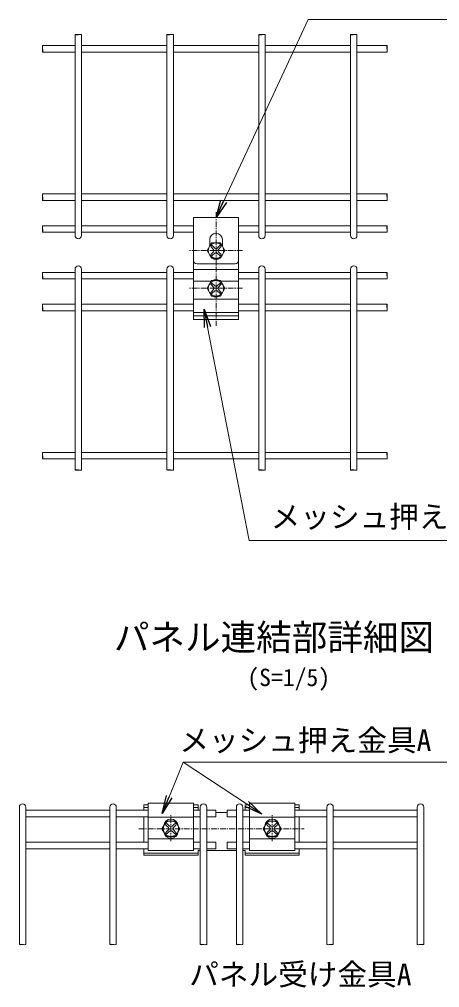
# Model space of a CAD drawing. Units: millimetres, scale not verified, with parts at other scales. Extents: x -4200 to 4200, y -2970 to 2970.
# Drawn here: x 989 to 1919, y -1207 to 936 of the extents above; entities that cross this region are included whole.
import ezdxf
from ezdxf.enums import TextEntityAlignment as Align

# ---------------------------------------------------------------- set-up
doc = ezdxf.new("R2010")
doc.units = ezdxf.units.MM
doc.header["$LTSCALE"] = 10
doc.linetypes.add('USER1', pattern=[2, 1.25, -0.25, 0.25, -0.25])
for name, color, linetype, lineweight in [('0-0_D-TTL-TXT', 7, 'Continuous', 25), ('0-2_D-BMK', 2, 'USER1', 13), ('0-3_D-STR2', 7, 'Continuous', 9), ('0-5_0', 7, 'Continuous', 25), ('0-7_D-STR-TXT', 7, 'Continuous', 13), ('0-8_D-STR3', 3, 'Continuous', 13)]:
    doc.layers.add(name, color=color, linetype=linetype, lineweight=lineweight)
doc.styles.add('ＭＳ ゴシック', font='')
doc.styles.get('ＭＳ ゴシック').set_extended_font_data('MS Gothic')

# ---------------------------------------------------------------- blocks, each defined once
blk = doc.blocks.new('_OPEN')
at = {"layer": '0-5_0'}
blk.add_line((0, 0), (-10, 0), dxfattribs=at)
blk.add_lwpolyline([(-10, 1.667), (0, 0), (-10, -1.667)], dxfattribs=at)

msp = doc.modelspace()

# ---------------------------------------------------------------- linework, layer by layer
at = {"layer": '0-2_D-BMK'}
for p, q in [((1424.06, 508.67), (1424.06, 257.86)), ((1482.74, 424), (1365.37, 424)), ((1482.74, 340.54), (1365.37, 340.54)), ((1324.22, -882.52), (1324.22, -824.6)), ((1548.22, -882.52), (1548.22, -824.6)), ((1253.01, -854.99), (1619.42, -854.99))]:
    msp.add_line(p, q, dxfattribs=at)
at = {"layer": '0-3_D-STR2'}
for p, q in [((1112.24, 457.4), (1112.24, 901.75)), ((1126.64, 457.4), (1126.64, 901.75)), ((1315.32, 457.4), (1315.32, 901.75)), ((1329.72, 457.4), (1329.72, 901.75)), ((1518.4, 457.4), (1518.4, 901.75)), ((1532.8, 457.4), (1532.8, 901.75)), ((1721.48, 457.4), (1721.48, 901.75)), ((1735.88, 457.4), (1735.88, 901.75)), ((1040.42, 877.4), (1112.24, 877.4)), ((1040.42, 863), (1112.24, 863)), ((1126.64, 877.4), (1315.32, 877.4)), ((1126.64, 863), (1315.32, 863)), ((1329.72, 877.4), (1518.4, 877.4)), ((1329.72, 863), (1518.4, 863)), ((1532.8, 877.4), (1721.48, 877.4)), ((1532.8, 863), (1721.48, 863)), ((1735.88, 877.4), (1802.43, 877.4)), ((1735.88, 863), (1802.43, 863)), ((1040.42, 549.5), (1112.24, 549.5)), ((1126.64, 549.5), (1315.32, 549.5)), ((1329.72, 549.5), (1518.4, 549.5)), ((1532.8, 549.5), (1721.48, 549.5)), ((1735.88, 549.5), (1802.43, 549.5)), ((1040.42, 535.1), (1112.24, 535.1)), ((1126.64, 535.1), (1315.32, 535.1)), ((1329.72, 535.1), (1518.4, 535.1)), ((1532.8, 535.1), (1721.48, 535.1)), ((1735.88, 535.1), (1802.43, 535.1)), ((1040.42, 479), (1112.24, 479)), ((1126.64, 479), (1315.32, 479)), ((1329.72, 479), (1374.06, 479)), ((1474.06, 479), (1518.4, 479)), ((1532.8, 479), (1721.48, 479)), ((1735.88, 479), (1802.43, 479)), ((1040.42, 464.6), (1112.24, 464.6)), ((1126.64, 464.6), (1315.32, 464.6)), ((1329.72, 464.6), (1374.06, 464.6)), ((1474.06, 464.6), (1518.4, 464.6)), ((1532.8, 464.6), (1721.48, 464.6)), ((1735.88, 464.6), (1802.43, 464.6)), ((1040.42, 375.8), (1112.24, 375.8)), ((1112.24, 383), (1112.24, -61.36)), ((1126.64, 383), (1126.64, -61.36)), ((1126.64, 375.8), (1315.32, 375.8)), ((1315.32, 383), (1315.32, -61.36)), ((1329.72, 383), (1329.72, -61.36)), ((1329.72, 375.8), (1374.06, 375.8)), ((1474.06, 375.8), (1518.4, 375.8)), ((1518.4, 383), (1518.4, -61.36)), ((1532.8, 383), (1532.8, -61.36)), ((1532.8, 375.8), (1721.48, 375.8)), ((1721.48, 383), (1721.48, -61.36)), ((1735.88, 383), (1735.88, -61.36)), ((1735.88, 375.8), (1802.43, 375.8)), ((1040.42, 361.4), (1112.24, 361.4)), ((1126.64, 361.4), (1315.32, 361.4)), ((1329.72, 361.4), (1374.06, 361.4)), ((1474.06, 361.4), (1518.4, 361.4)), ((1532.8, 361.4), (1721.48, 361.4)), ((1735.88, 361.4), (1802.43, 361.4)), ((1040.42, 305.29), (1112.24, 305.29)), ((1126.64, 305.29), (1315.32, 305.29)), ((1329.72, 305.29), (1374.06, 305.29)), ((1474.06, 305.29), (1518.4, 305.29)), ((1532.8, 305.29), (1721.48, 305.29)), ((1735.88, 305.29), (1802.43, 305.29)), ((1802.43, 290.89), (1802.43, 305.29)), ((1040.42, 290.89), (1112.24, 290.89)), ((1126.64, 290.89), (1315.32, 290.89)), ((1329.72, 290.89), (1374.06, 290.89)), ((1474.06, 290.89), (1518.4, 290.89)), ((1532.8, 290.89), (1721.48, 290.89)), ((1735.88, 290.89), (1802.43, 290.89)), ((1040.42, -22.6), (1112.24, -22.6)), ((1040.42, -37), (1112.24, -37)), ((1126.64, -22.6), (1315.32, -22.6)), ((1126.64, -37), (1315.32, -37)), ((1329.72, -22.6), (1518.4, -22.6)), ((1329.72, -37), (1518.4, -37)), ((1532.8, -22.6), (1721.48, -22.6)), ((1532.8, -37), (1721.48, -37)), ((1735.88, -22.6), (1802.43, -22.6)), ((1735.88, -37), (1802.43, -37)), ((989.02, -807.09), (989.02, -1111.12)), ((1003.42, -807.09), (1003.42, -1111.12)), ((1189.02, -807.09), (1189.02, -1111.12)), ((1203.42, -807.09), (1203.42, -1111.12)), ((1389.02, -807.09), (1389.02, -1111.12)), ((1403.42, -807.09), (1403.42, -1111.12)), ((1469.02, -807.09), (1469.02, -1111.12)), ((1483.42, -807.09), (1483.42, -1111.12)), ((1669.02, -807.09), (1669.02, -1111.12)), ((1683.42, -807.09), (1683.42, -1111.12)), ((1869.02, -807.09), (1869.02, -1111.12)), ((1883.42, -807.09), (1883.42, -1111.12)), ((1189.02, -814.29), (1003.42, -814.29)), ((1189.02, -828.69), (1003.42, -828.69)), ((1274.22, -814.29), (1203.42, -814.29)), ((1274.22, -828.69), (1203.42, -828.69)), ((1389.02, -814.29), (1374.22, -814.29)), ((1389.02, -828.69), (1374.22, -828.69)), ((1423.42, -814.29), (1403.42, -814.29)), ((1423.42, -828.69), (1403.42, -828.69)), ((1423.42, -828.69), (1423.42, -814.29)), ((1449.02, -828.69), (1449.02, -814.29)), ((1449.02, -814.29), (1469.02, -814.29)), ((1449.02, -828.69), (1469.02, -828.69)), ((1483.42, -814.29), (1498.22, -814.29)), ((1483.42, -828.69), (1498.22, -828.69)), ((1598.22, -814.29), (1669.02, -814.29)), ((1598.22, -828.69), (1669.02, -828.69)), ((1683.42, -814.29), (1869.02, -814.29)), ((1683.42, -828.69), (1869.02, -828.69)), ((1189.02, -884.79), (1003.42, -884.79)), ((1189.02, -899.19), (1003.42, -899.19)), ((1274.22, -884.79), (1203.42, -884.79)), ((1274.22, -899.19), (1203.42, -899.19)), ((1389.02, -884.79), (1374.22, -884.79)), ((1389.02, -899.19), (1374.22, -899.19)), ((1423.42, -884.79), (1403.42, -884.79)), ((1423.42, -899.19), (1403.42, -899.19)), ((1423.42, -899.19), (1423.42, -884.79)), ((1449.02, -884.79), (1469.02, -884.79)), ((1449.02, -899.19), (1449.02, -884.79)), ((1449.02, -899.19), (1469.02, -899.19)), ((1483.42, -884.79), (1498.22, -884.79)), ((1483.42, -899.19), (1498.22, -899.19)), ((1598.22, -884.79), (1669.02, -884.79)), ((1598.22, -899.19), (1669.02, -899.19)), ((1683.42, -884.79), (1869.02, -884.79)), ((1683.42, -899.19), (1869.02, -899.19))]:
    msp.add_line(p, q, dxfattribs=at)
for centre, start, end in [((1119.44, 457.4), 180, 0), ((1322.52, 457.4), 180, 0), ((1525.6, 457.4), 180, 0), ((1728.68, 457.4), 180, 0), ((1119.44, 383), 0, 180), ((1322.52, 383), 0, 180), ((1525.6, 383), 0, 180), ((1728.68, 383), 0, 180), ((996.22, -807.09), 0, 180), ((1196.22, -807.09), 0, 180), ((1396.22, -807.09), 0, 180), ((1476.22, -807.09), 0, 180), ((1676.22, -807.09), 0, 180), ((1876.22, -807.09), 0, 180)]:
    msp.add_arc(centre, 7.2, start, end, dxfattribs=at)
for centre, major_axis, ratio in [((1115.84, 901.75), (-3.6, 0), 0.114898), ((1318.92, 901.75), (-3.6, 0), 0.114898), ((1522, 901.75), (-3.6, 0), 0.114898), ((1725.08, 901.75), (-3.6, 0), 0.114898), ((1802.43, 873.79), (0, 3.6), 0.143611), ((1802.41, 545.9), (0, 3.6), 0.143611), ((1802.43, 475.39), (0, 3.6), 0.143611), ((1802.43, 372.2), (0, 3.6), 0.143611), ((1802.43, 301.69), (0, 3.6), 0.143611), ((1802.43, -26.2), (0, 3.6), 0.143611), ((1115.84, -61.36), (-3.6, 0), 0.114898), ((1318.92, -61.36), (-3.6, 0), 0.114898), ((1522, -61.36), (-3.6, 0), 0.114898), ((1725.08, -61.36), (-3.6, 0), 0.114898), ((992.62, -1111.12), (-3.6, 0), 0.114898), ((1192.62, -1111.12), (-3.6, 0), 0.114898), ((1392.62, -1111.12), (-3.6, 0), 0.114898), ((1472.62, -1111.12), (-3.6, 0), 0.114898), ((1679.82, -1111.12), (3.6, 0), 0.114898), ((1879.82, -1111.12), (3.6, 0), 0.114898)]:
    msp.add_ellipse(centre, major_axis=major_axis, ratio=ratio, dxfattribs=at)
for centre, major_axis, ratio, start_param, end_param in [((1123.04, 901.75), (3.6, 0), 0.114898, 6.2830864, 9.4247776), ((1326.12, 901.75), (3.6, 0), 0.114898, 6.2830864, 9.4247776), ((1529.2, 901.75), (3.6, 0), 0.114898, 6.2830864, 9.4247776), ((1732.28, 901.75), (3.6, 0), 0.114898, 6.2830864, 9.4247776), ((1040.42, 873.8), (0, 3.6), 0.143611, 0.0001986, 3.1417912), ((1040.42, 866.6), (0, -3.6), 0.143611, 3.1417912, 9.424778), ((1802.43, 874.69), (0, 4.5), 0.114889, 3.1414934, 3.1415927), ((1802.43, 866.59), (0, 3.6), 0.143611, 3.141513, 6.2832251), ((1040.42, 545.9), (0, 3.6), 0.143611, 0.0001986, 3.1417912), ((1040.42, 538.7), (0, -3.6), 0.143611, 3.1417912, 9.424778), ((1802.41, 546.8), (0, 4.5), 0.114889, 3.1414934, 3.1415927), ((1802.41, 538.7), (0, 3.6), 0.143611, 3.141513, 6.2832251), ((1040.42, 475.4), (0, 3.6), 0.143611, 0.0001986, 3.1417912), ((1040.42, 468.2), (0, -3.6), 0.143611, 3.1417912, 9.424778), ((1802.43, 476.29), (0, 4.5), 0.114889, 3.1414934, 3.1415927), ((1802.43, 468.19), (0, 3.6), 0.143611, 3.141513, 6.2832251), ((1040.42, 372.2), (0, 3.6), 0.143611, 0.0001986, 3.1417912), ((1040.42, 365), (0, -3.6), 0.143611, 3.1417912, 9.424778), ((1802.43, 373.1), (0, 4.5), 0.114889, 3.1414934, 3.1415927), ((1802.43, 365), (0, 3.6), 0.143611, 3.141513, 6.2832251), ((1040.42, 301.69), (0, 3.6), 0.143611, 0.0001986, 3.1417912), ((1040.42, 294.49), (0, -3.6), 0.143611, 3.1417912, 9.424778), ((1802.43, 294.49), (0, 3.6), 0.143611, 3.141513, 6.2832251), ((1040.42, -26.2), (0, 3.6), 0.143611, 0.0001986, 3.1417912), ((1040.42, -33.4), (0, -3.6), 0.143611, 3.1417912, 9.424778), ((1802.43, -33.4), (0, 3.6), 0.143611, 3.141513, 6.2832251), ((1123.04, -61.36), (3.6, 0), 0.114898, 3.141593, 6.2832842), ((1326.12, -61.36), (3.6, 0), 0.114898, 3.141593, 6.2832842), ((1529.2, -61.36), (3.6, 0), 0.114898, 3.141593, 6.2832842), ((1732.28, -61.36), (3.6, 0), 0.114898, 3.141593, 6.2832842), ((999.82, -1111.12), (3.6, 0), 0.114898, 3.141593, 6.2832842), ((1199.82, -1111.12), (3.6, 0), 0.114898, 3.141593, 6.2832842), ((1399.82, -1111.12), (3.6, 0), 0.114898, 3.141593, 6.2832842), ((1479.82, -1111.12), (3.6, 0), 0.114898, 3.141593, 6.2832842), ((1672.62, -1111.12), (-3.6, 0), 0.114898, 6.2830864, 9.4247776), ((1872.62, -1111.12), (-3.6, 0), 0.114898, 6.2830864, 9.4247776)]:
    msp.add_ellipse(centre, major_axis=major_axis, ratio=ratio, start_param=start_param, end_param=end_param, dxfattribs=at)
at = {"layer": '0-7_D-STR-TXT'}
for p, q in [((1351.62, -707.86), (1306.04, -819.58)), ((1979.82, -707.86), (1351.62, -707.86)), ((1351.62, -707.86), (1523.94, -821.51))]:
    msp.add_line(p, q, dxfattribs=at)
for points in [[(2260.32, 935.55), (1627.67, 935.55), (1424.9, 499.01)], [(2096.11, -217.52), (1497.47, -217.52), (1398.02, 292.22)]]:
    msp.add_lwpolyline(points, dxfattribs=at)
at = {"layer": '0-8_D-STR3'}
for p, q in [((1374.06, 497.2), (1374.06, 271.49)), ((1474.06, 497.2), (1374.06, 497.2)), ((1474.06, 497.2), (1474.06, 271.49)), ((1414.22, 441.03), (1404.38, 424)), ((1410.06, 448.42), (1410.06, 433.82)), ((1413.14, 432.18), (1418.6, 426.73)), ((1433.89, 441.03), (1414.22, 441.03)), ((1415.87, 434.91), (1421.33, 429.45)), ((1432.25, 434.91), (1426.79, 429.45)), ((1434.98, 432.18), (1429.52, 426.73)), ((1433.89, 441.03), (1443.73, 424)), ((1438.06, 448.42), (1438.06, 433.82)), ((1414.22, 406.96), (1404.38, 424)), ((1413.14, 415.81), (1418.6, 421.27)), ((1415.87, 413.08), (1421.33, 418.54)), ((1432.25, 413.08), (1426.79, 418.54)), ((1434.98, 415.81), (1429.52, 421.27)), ((1433.89, 406.96), (1443.73, 424)), ((1466.06, 394.64), (1382.06, 394.64)), ((1433.89, 406.96), (1414.22, 406.96)), ((1474.06, 382.28), (1373.83, 382.28)), ((1374.06, 356.57), (1413.64, 356.57)), ((1414.22, 357.58), (1404.38, 340.54)), ((1413.14, 348.73), (1418.6, 343.27)), ((1433.89, 357.58), (1414.22, 357.58)), ((1415.87, 351.45), (1421.33, 346)), ((1432.25, 351.45), (1426.79, 346)), ((1434.98, 348.73), (1429.52, 343.27)), ((1433.89, 357.57), (1443.73, 340.54)), ((1434.47, 356.57), (1474.06, 356.57)), ((1414.22, 323.5), (1404.38, 340.54)), ((1413.14, 332.35), (1418.6, 337.81)), ((1433.89, 323.5), (1414.22, 323.5)), ((1415.87, 329.62), (1421.33, 335.08)), ((1432.25, 329.62), (1426.79, 335.08)), ((1434.98, 332.35), (1429.52, 337.81)), ((1433.89, 323.5), (1443.73, 340.54)), ((1374.06, 316.77), (1474.06, 316.77)), ((1473.92, 287.38), (1373.92, 287.38)), ((1474.06, 279.62), (1374.06, 279.62)), ((1474.06, 271.49), (1374.06, 271.49)), ((1264.22, -814.29), (1264.22, -802.33)), ((1264.22, -802.33), (1274.22, -802.33)), ((1264.22, -807.96), (1274.22, -807.96)), ((1274.22, -798.35), (1274.22, -903.21)), ((1274.22, -798.35), (1374.22, -798.35)), ((1374.22, -798.35), (1374.22, -903.21)), ((1374.22, -802.33), (1384.22, -802.33)), ((1374.22, -807.96), (1384.22, -807.96)), ((1384.22, -802.33), (1384.22, -814.29)), ((1498.22, -802.33), (1488.22, -802.33)), ((1488.22, -802.33), (1488.22, -814.29)), ((1498.22, -807.96), (1488.22, -807.96)), ((1498.22, -798.35), (1498.22, -903.21)), ((1598.22, -798.35), (1498.22, -798.35)), ((1598.22, -798.35), (1598.22, -903.21)), ((1608.22, -802.33), (1598.22, -802.33)), ((1608.22, -807.96), (1598.22, -807.96)), ((1608.22, -814.29), (1608.22, -802.33)), ((1264.22, -884.79), (1264.22, -828.69)), ((1274.22, -829.38), (1374.22, -829.38)), ((1449.02, -819.27), (1423.42, -819.27)), ((1598.22, -829.38), (1498.22, -829.38)), ((1608.22, -884.79), (1608.22, -828.69)), ((1314.38, -837.96), (1304.54, -854.99)), ((1314.38, -872.03), (1304.54, -854.99)), ((1313.3, -846.81), (1318.76, -852.26)), ((1334.05, -837.96), (1314.38, -837.96)), ((1316.03, -844.08), (1321.49, -849.53)), ((1332.4, -844.08), (1326.94, -849.53)), ((1335.13, -846.81), (1329.67, -852.26)), ((1334.05, -837.96), (1343.89, -854.99)), ((1334.05, -872.03), (1343.89, -854.99)), ((1538.38, -837.96), (1528.54, -854.99)), ((1538.38, -872.03), (1528.54, -854.99)), ((1537.3, -846.81), (1542.76, -852.26)), ((1538.38, -837.96), (1558.05, -837.96)), ((1540.03, -844.08), (1545.49, -849.53)), ((1556.4, -844.08), (1550.94, -849.53)), ((1559.13, -846.81), (1553.67, -852.26)), ((1558.05, -837.96), (1567.89, -854.99)), ((1558.05, -872.03), (1567.89, -854.99)), ((1274.22, -877.15), (1374.22, -877.15)), ((1313.3, -863.18), (1318.76, -857.72)), ((1334.05, -872.03), (1314.38, -872.03)), ((1316.03, -865.91), (1321.49, -860.45)), ((1332.4, -865.91), (1326.94, -860.45)), ((1335.13, -863.18), (1329.67, -857.72)), ((1598.22, -877.15), (1498.22, -877.15)), ((1537.3, -863.18), (1542.76, -857.72)), ((1538.38, -872.03), (1558.05, -872.03)), ((1540.03, -865.91), (1545.49, -860.45)), ((1556.4, -865.91), (1550.94, -860.45)), ((1559.13, -863.18), (1553.67, -857.72)), ((1264.22, -899.19), (1264.22, -913.5)), ((1608.22, -899.19), (1608.22, -913.5)), ((1264.22, -908.77), (1384.22, -908.77)), ((1264.22, -913.5), (1384.22, -913.5)), ((1274.22, -903.21), (1374.22, -903.21)), ((1389.02, -903.18), (1384.22, -903.18)), ((1384.22, -913.5), (1384.22, -903.18)), ((1469.02, -903.18), (1403.42, -903.18)), ((1483.42, -903.18), (1488.22, -903.18)), ((1488.22, -913.5), (1488.22, -903.18)), ((1608.22, -908.77), (1488.22, -908.77)), ((1608.22, -913.5), (1488.22, -913.5)), ((1598.22, -903.21), (1498.22, -903.21))]:
    msp.add_line(p, q, dxfattribs=at)
for centre in [(1424.06, 424), (1424.06, 340.54), (1324.22, -854.99), (1548.22, -854.99)]:
    msp.add_circle(centre, 17.04, dxfattribs=at)
for centre, radius, start, end in [((1424.06, 448.42), 14, 0, 180), ((1414.5, 433.55), 1.93, 44.99953, 224.99952), ((1424.06, 432.18), 3.86, 225.00001, 314.99999), ((1433.61, 433.55), 1.93, 315, 135), ((1414.5, 414.44), 1.93, 135, 314.99998), ((1415.87, 424), 3.86, 314.99999, 45), ((1424.06, 415.81), 3.86, 45, 135), ((1432.25, 424), 3.86, 135, 225.00001), ((1433.61, 414.44), 1.93, 225.00001, 44.99999), ((1382.06, 402.64), 8, 180, 270), ((1424.06, 419.17), 14.47, 237.53826, 302.46174), ((1466.06, 402.64), 8, 270, 0), ((1414.5, 350.09), 1.93, 44.99953, 224.99952), ((1424.06, 345.36), 14.47, 57.53826, 122.46174), ((1415.87, 340.54), 3.86, 314.99999, 45), ((1424.06, 348.73), 3.86, 225.00001, 314.99999), ((1432.25, 340.54), 3.86, 135, 225.00001), ((1433.61, 350.09), 1.93, 315, 135), ((1414.5, 330.98), 1.93, 135, 314.99998), ((1424.06, 335.71), 14.47, 237.53826, 302.46174), ((1424.06, 332.35), 3.86, 45, 135), ((1433.61, 330.98), 1.93, 225.00001, 44.99999), ((1324.21, -849.84), 16, 4.65818, 175.34501), ((1548.22, -849.84), 16, 4.65499, 175.34182), ((1314.66, -845.44), 1.93, 44.99953, 224.99952), ((1316.03, -854.99), 3.86, 314.99999, 45), ((1324.21, -846.81), 3.86, 225.00001, 314.99999), ((1332.4, -854.99), 3.86, 135, 225.00001), ((1333.77, -845.44), 1.93, 315, 135), ((1538.66, -845.44), 1.93, 45, 225), ((1540.03, -854.99), 3.86, 314.99999, 45), ((1548.22, -846.81), 3.86, 225.00001, 314.99999), ((1556.4, -854.99), 3.86, 135, 225.00001), ((1557.77, -845.44), 1.93, 315.00048, 135.00047), ((1324.22, -860.09), 16, 184.89555, 355.10576), ((1314.66, -864.55), 1.93, 135, 314.99998), ((1324.21, -863.18), 3.86, 45, 135), ((1333.77, -864.55), 1.93, 225.00001, 44.99999), ((1548.22, -860.09), 16, 184.89424, 355.10445), ((1538.66, -864.55), 1.93, 135.00001, 314.99999), ((1548.22, -863.18), 3.86, 45, 135), ((1557.77, -864.55), 1.93, 225.00002, 45)]:
    msp.add_arc(centre, radius, start, end, dxfattribs=at)

# ---------------------------------------------------------------- block references
at = {"layer": '0-7_D-STR-TXT', "xscale": 4, "yscale": 4}
for p, rotation in [((1424.06, 497.2), 245.0857), ((1397.63, 294.19), 101.04036), ((1305.28, -821.43), 247.80393), ((1525.61, -822.61), 326.59452)]:
    msp.add_blockref('_OPEN', p, dxfattribs=dict(at, rotation=rotation))

# ---------------------------------------------------------------- texts
at = {"layer": '0-0_D-TTL-TXT', "style": 'ＭＳ ゴシック'}
for s, height, p in [('パネル連結部詳細図', 57.7, (1198.07, -477.63)), ('(S=1/5)', 38.49, (1493.24, -551.03))]:
    msp.add_text(s, height=height, dxfattribs=at).set_placement(p, align=Align.BOTTOM_LEFT)
at = {"layer": '0-7_D-STR-TXT', "style": 'ＭＳ ゴシック'}
for s, p in [('メッシュ押え金具A', (1544.84, -203.29)), ('メッシュ押え金具A', (1342.97, -697.76)), ('パネル受け金具A', (1364.68, -1215.75))]:
    msp.add_text(s, height=48.09, dxfattribs=at).set_placement(p, align=Align.BOTTOM_LEFT)

doc.saveas('drawing.dxf')
